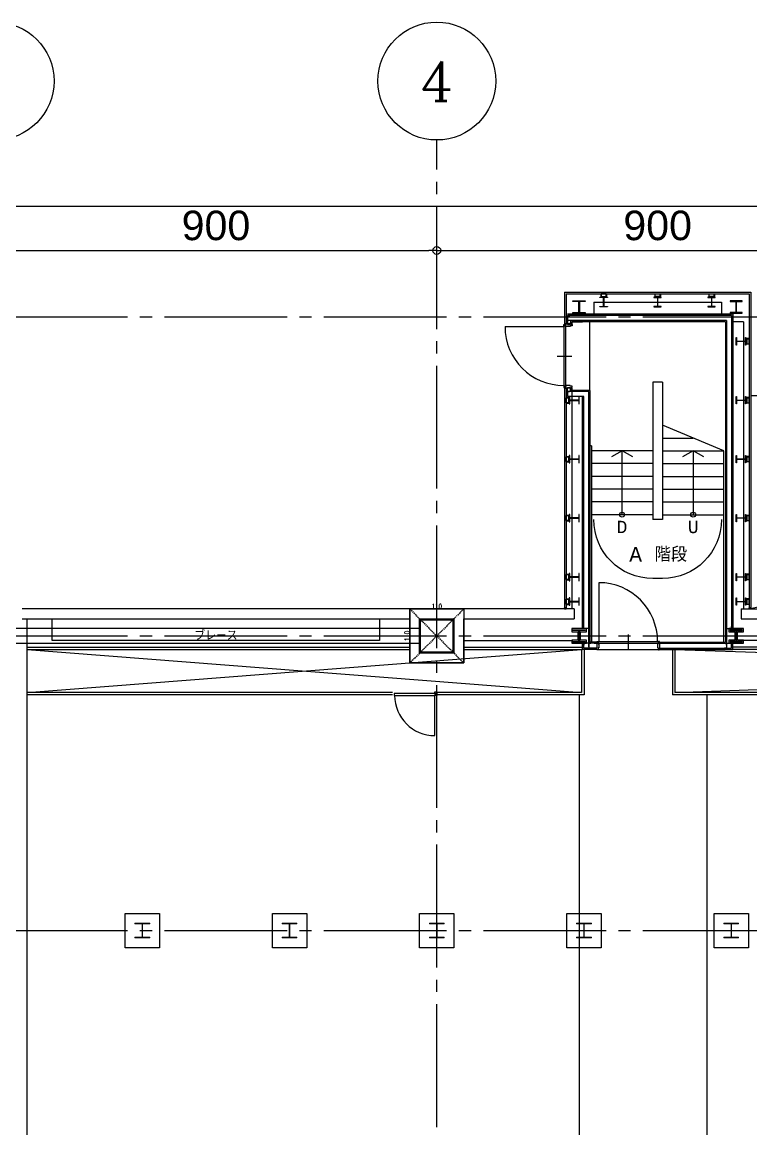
# Model space of a CAD drawing. Extents: x -18489 to 195597, y -1599 to 112111.
# Drawn here: x 1915 to 3400, y 17746 to 20000 of the extents above; entities that cross this region are included whole.
import ezdxf
from ezdxf.enums import TextEntityAlignment as Align

# ---------------------------------------------------------------- set-up
doc = ezdxf.new("R2010")
doc.units = 0
doc.header["$LTSCALE"] = 100
doc.linetypes.add('X-N-FAB-L10$0$COL-CEN-LIN', pattern=[3.25, 2.5, -0.25, 0.25, -0.25])
doc.linetypes.add('X-N-FAB-L10$0$HIDDEN', pattern=[0.375, 0.25, -0.125])
for name, color, linetype in [('X-N-FAB-L10$0$0-MC', 8, 'Continuous'), ('X-N-FAB-L10$0$0-NC', 8, 'Continuous'), ('X-N-FAB-L10$0$08', 8, 'Continuous'), ('X-N-FAB-L10$0$A-BLOCK', 8, 'Continuous'), ('X-N-FAB-L10$0$BEAM', 8, 'Continuous'), ('X-N-FAB-L10$0$BLOCK', 8, 'Continuous'), ('X-N-FAB-L10$0$CCL', 8, 'X-N-FAB-L10$0$COL-CEN-LIN'), ('X-N-FAB-L10$0$COL', 8, 'Continuous'), ('X-N-FAB-L10$0$COL-S', 8, 'Continuous'), ('X-N-FAB-L10$0$DIM', 8, 'Continuous'), ('X-N-FAB-L10$0$WALL-P', 8, 'Continuous')]:
    doc.layers.add(name, color=color, linetype=linetype)
doc.layers.add('X-N-FAB-L10$0$STEEL1', color=8, linetype='Continuous', lineweight=0)
doc.styles.add('X-N-FAB-L10$0$ATS', font='monotxt.shx', dxfattribs={"bigfont": 'BIGFONT.shx'})
doc.styles.add('X-N-FAB-L10$0$COL-NUM', font='romanc')
doc.styles.add('X-N-FAB-L10$0$DIM', font='simplex.shx', dxfattribs={"width": 0.67, "bigfont": 'chineset.shx'})
doc.styles.add('X-N-FAB-L10$0$DimStyUse', font='romans.shx', dxfattribs={"width": 0.7})
doc.styles.add('X-N-FAB-L10$0$Gen-Text', font='arial.ttf', dxfattribs={"height": 2.5})
doc.dimstyles.new('X-N-FAB-L10$0$cirl', dxfattribs={"dimtxt": 200, "dimasz": 50, "dimexe": 50, "dimexo": 0, "dimgap": 20, "dimtad": 1, "dimdsep": 46, "dimtxsty": 'X-N-FAB-L10$0$DimStyUse', "dimblk": 'X-N-FAB-L10$0$_Origin', "dimcen": 10, "dimdle": 50, "dimclrt": 2, "dimazin": 0, "dimtfac": 1, "dimtix": 1, "dimtmove": 2, "dimatfit": 3, "dimfxl": 10, "dimtolj": 1, "dimarcsym": 0})
doc.dimstyles.new('X-N-FAB-L10$0$JJP_005_defpoint', dxfattribs={"dimtxt": 20, "dimasz": 0.5, "dimexe": 0.5, "dimexo": 0.5, "dimgap": 0.5, "dimtad": 1, "dimdsep": 46, "dimtxsty": 'X-N-FAB-L10$0$DIM', "dimblk": 'X-N-FAB-L10$0$_None', "dimcen": 10, "dimclrd": 256, "dimclre": 256, "dimclrt": 256, "dimadec": 0, "dimazin": 0, "dimtfac": 1, "dimtix": 1, "dimtmove": 2, "dimatfit": 3, "dimldrblk": 'X-N-FAB-L10$0$_None', "dimfxl": 0.5, "dimtolj": 1, "dimtzin": 0, "dimarcsym": 0})

# ---------------------------------------------------------------- blocks, each defined once
blk = doc.blocks.new('X-N-FAB-L10$0$_Origin')
at = {"color": 0, "linetype": 'ByBlock', "lineweight": -2}
blk.add_line((0, 0), (-1, 0), dxfattribs=at)
blk.add_circle((0, 0), 0.5, dxfattribs=at)
blk = doc.blocks.new('*D2518')
at = {"layer": 'DefPoints', "color": 0, "transparency": 16777216}
for p in [(0, 9025), (-26950, 8935), (0, 8935)]:
    blk.add_point(p, dxfattribs=at)
at = {"layer": 'X-N-FAB-L10$0$DIM', "color": 0, "lineweight": -2, "transparency": 16777216}
for p, q in [((-26950, 8935), (-26950, 9045)), ((0, 8935), (0, 9045)), ((-26934, 9025), (-16, 9025))]:
    blk.add_line(p, q, dxfattribs=at)
at = {"layer": 'X-N-FAB-L10$0$DIM', "color": 0, "lineweight": -2, "transparency": 16777216, "xscale": 16, "yscale": 16, "zscale": 16, "rotation": 180}
blk.add_blockref('X-N-FAB-L10$0$_Origin', (-26950, 9025), dxfattribs=at)
at = {"layer": 'X-N-FAB-L10$0$DIM', "color": 0, "lineweight": -2, "transparency": 16777216, "xscale": 16, "yscale": 16, "zscale": 16}
blk.add_blockref('X-N-FAB-L10$0$_Origin', (0, 9025), dxfattribs=at)
at = {"layer": 'X-N-FAB-L10$0$DIM', "color": 2, "transparency": 16777216, "insert": (-13475, 9075.6), "char_height": 2.5, "attachment_point": 5, "style": 'X-N-FAB-L10$0$Gen-Text'}
blk.add_mtext('\\A1;{\\H24x;26950}', dxfattribs=at)
blk = doc.blocks.new('X-N-FAB-L10$0$cn-y')
at = {"layer": 'X-N-FAB-L10$0$0-MC'}
blk.add_circle((-50, 0), 50, dxfattribs=at)
at = {"layer": 'X-N-FAB-L10$0$0-NC', "style": 'X-N-FAB-L10$0$COL-NUM'}
blk.add_attdef('GRID-Y', text='', height=50, dxfattribs=at).set_placement((-50, 0), align=Align.MIDDLE_CENTER)
blk = doc.blocks.new('*D2521')
at = {"layer": 'DefPoints', "color": 0, "transparency": 16777216}
for p in [(-24250, 8935), (-25150, 8845), (-24250, 8845)]:
    blk.add_point(p, dxfattribs=at)
at = {"layer": 'X-N-FAB-L10$0$DIM', "color": 0, "lineweight": -2, "transparency": 16777216}
for p, q in [((-25150, 8845), (-25150, 8955)), ((-24250, 8845), (-24250, 8955)), ((-25134, 8935), (-24266, 8935))]:
    blk.add_line(p, q, dxfattribs=at)
at = {"layer": 'X-N-FAB-L10$0$DIM', "color": 0, "lineweight": -2, "transparency": 16777216, "xscale": 16, "yscale": 16, "zscale": 16, "rotation": 180}
blk.add_blockref('X-N-FAB-L10$0$_Origin', (-25150, 8935), dxfattribs=at)
at = {"layer": 'X-N-FAB-L10$0$DIM', "color": 0, "lineweight": -2, "transparency": 16777216, "xscale": 16, "yscale": 16, "zscale": 16}
blk.add_blockref('X-N-FAB-L10$0$_Origin', (-24250, 8935), dxfattribs=at)
at = {"layer": 'X-N-FAB-L10$0$DIM', "color": 2, "transparency": 16777216, "insert": (-24700, 8985.6), "char_height": 2.5, "attachment_point": 5, "style": 'X-N-FAB-L10$0$Gen-Text'}
blk.add_mtext('\\A1;{\\H24x;900}', dxfattribs=at)
blk = doc.blocks.new('*D2522')
at = {"layer": 'DefPoints', "color": 0, "transparency": 16777216}
for p in [(-23350, 8935), (-24250, 8845), (-23350, 8845)]:
    blk.add_point(p, dxfattribs=at)
at = {"layer": 'X-N-FAB-L10$0$DIM', "color": 0, "lineweight": -2, "transparency": 16777216}
for p, q in [((-24250, 8845), (-24250, 8955)), ((-23350, 8845), (-23350, 8955)), ((-24234, 8935), (-23366, 8935))]:
    blk.add_line(p, q, dxfattribs=at)
at = {"layer": 'X-N-FAB-L10$0$DIM', "color": 0, "lineweight": -2, "transparency": 16777216, "xscale": 16, "yscale": 16, "zscale": 16, "rotation": 180}
blk.add_blockref('X-N-FAB-L10$0$_Origin', (-24250, 8935), dxfattribs=at)
at = {"layer": 'X-N-FAB-L10$0$DIM', "color": 0, "lineweight": -2, "transparency": 16777216, "xscale": 16, "yscale": 16, "zscale": 16}
blk.add_blockref('X-N-FAB-L10$0$_Origin', (-23350, 8935), dxfattribs=at)
at = {"layer": 'X-N-FAB-L10$0$DIM', "color": 2, "transparency": 16777216, "insert": (-23800, 8985.6), "char_height": 2.5, "attachment_point": 5, "style": 'X-N-FAB-L10$0$Gen-Text'}
blk.add_mtext('\\A1;{\\H24x;900}', dxfattribs=at)
blk = doc.blocks.new('X-N-FAB-L10$0$A$C08dda4ec')
at = {"layer": 'X-N-FAB-L10$0$COL'}
blk.add_lwpolyline([(0, 70), (70, 70), (70, 0), (0, 0)], close=True, dxfattribs=at)
at = {"layer": 'X-N-FAB-L10$0$STEEL1'}
blk.add_lwpolyline([(20, 50), (50, 50), (50, 48.5), (35.5, 48.5), (35.5, 21.5), (50, 21.5), (50, 20), (20, 20), (20, 21.5), (34.5, 21.5), (34.5, 48.5), (20, 48.5)], close=True, dxfattribs=at)
blk = doc.blocks.new('*D2397')
at = {"layer": 'DefPoints', "lineweight": -2, "transparency": 16777216}
blk.add_line((0, 0), (110, 0), dxfattribs=at)
at = {"layer": 'DefPoints', "color": 0, "transparency": 16777216}
for p in [(0, 0), (110, 0), (110, 0)]:
    blk.add_point(p, dxfattribs=at)
at = {"layer": 'DefPoints', "transparency": 16777216, "insert": (55, 5.5), "char_height": 10, "attachment_point": 5, "style": 'X-N-FAB-L10$0$DIM'}
blk.add_mtext('\\A1;110', dxfattribs=at)
blk = doc.blocks.new('X-N-FAB-L10$0$_None')
blk = doc.blocks.new('*D2398')
at = {"layer": 'DefPoints', "lineweight": -2, "transparency": 16777216}
blk.add_line((0, 0), (0, -110), dxfattribs=at)
at = {"layer": 'DefPoints', "color": 0, "transparency": 16777216}
for p in [(0, 0), (0, -110), (0, -110)]:
    blk.add_point(p, dxfattribs=at)
at = {"layer": 'DefPoints', "transparency": 16777216, "insert": (-5.5, -55), "char_height": 10, "attachment_point": 5, "rotation": 90, "style": 'X-N-FAB-L10$0$DIM'}
blk.add_mtext('\\A1;110', dxfattribs=at)
blk = doc.blocks.new('*D2787')
at = {"layer": 'DefPoints', "lineweight": -2, "transparency": 16777216}
blk.add_line((2705, 18805), (2815, 18805), dxfattribs=at)
at = {"layer": 'DefPoints', "color": 0, "transparency": 16777216}
for p in [(2705, 18805), (2815, 18805), (2815, 18805)]:
    blk.add_point(p, dxfattribs=at)
at = {"layer": 'DefPoints', "transparency": 16777216, "insert": (2760, 18810.5), "char_height": 10, "attachment_point": 5, "style": 'X-N-FAB-L10$0$DIM'}
blk.add_mtext('\\A1;110', dxfattribs=at)
blk = doc.blocks.new('*D2788')
at = {"layer": 'DefPoints', "lineweight": -2, "transparency": 16777216}
blk.add_line((2705, 18805), (2705, 18695), dxfattribs=at)
at = {"layer": 'DefPoints', "color": 0, "transparency": 16777216}
for p in [(2705, 18805), (2705, 18695), (2705, 18695)]:
    blk.add_point(p, dxfattribs=at)
at = {"layer": 'DefPoints', "transparency": 16777216, "insert": (2699.5, 18750), "char_height": 10, "attachment_point": 5, "rotation": 90, "style": 'X-N-FAB-L10$0$DIM'}
blk.add_mtext('\\A1;110', dxfattribs=at)
blk = doc.blocks.new('*U2396')
at = {"layer": 'DefPoints', "linetype": 'X-N-FAB-L10$0$HIDDEN', "ltscale": 0.1}
for p, q in [((110, 0), (0, -110)), ((0, 0), (110, -110))]:
    blk.add_line(p, q, dxfattribs=at)
at = {"layer": 'X-N-FAB-L10$0$COL', "ltscale": 0.1}
blk.add_lwpolyline([(0, 0), (110, 0), (110, -110), (0, -110)], close=True, dxfattribs=at)
at = {"layer": 'DefPoints'}
dim = blk.add_linear_dim(base=(0, -110), p1=(0, 0), p2=(0, -110), angle=90, dimstyle='X-N-FAB-L10$0$JJP_005_defpoint', override={"dimtxt": 10}, dxfattribs=at)
dim.commit()
dim.dimension.update_dxf_attribs({"geometry": '*D2398', "text_midpoint": (-5.5, -55)})
dim = blk.add_linear_dim(base=(110, 0), p1=(0, 0), p2=(110, 0), dimstyle='X-N-FAB-L10$0$JJP_005_defpoint', override={"dimtxt": 10}, dxfattribs=at)
dim.commit()
dim.dimension.update_dxf_attribs({"geometry": '*D2397', "text_midpoint": (55, 5.5)})
blk = doc.blocks.new('X-N-FAB-L10$0$A$C467ba2ca')
at = {"layer": 'X-N-FAB-L10$0$CCL'}
for p, q in [((-24250, 0), (-24250, 9160)), ((-27730, 8800), (360, 8800)), ((-27730, 8150), (360, 8150)), ((-27730, 7550), (360, 7550))]:
    blk.add_line(p, q, dxfattribs=at)
at = {"layer": 'X-N-FAB-L10$0$COL-S'}
blk.add_lwpolyline([(-24285, 8185), (-24215, 8185), (-24215, 8115), (-24285, 8115)], close=True, dxfattribs=at)
at = {"layer": 'X-N-FAB-L10$0$A-BLOCK'}
ref = blk.add_blockref('X-N-FAB-L10$0$cn-y', (-25030, 9280), dxfattribs=dict(at, xscale=2.399999999999997, yscale=2.399999999999997, zscale=2.399999999999997))
ref.add_attrib('GRID-Y', '3', dxfattribs={"layer": 'X-N-FAB-L10$0$0-NC', "height": 80, "style": 'X-N-FAB-L10$0$COL-NUM'}).set_placement((-25150, 9280), align=Align.MIDDLE_CENTER)
ref = blk.add_blockref('X-N-FAB-L10$0$cn-y', (-24130, 9280), dxfattribs=dict(at, xscale=2.399999999999997, yscale=2.399999999999997, zscale=2.399999999999997))
ref.add_attrib('GRID-Y', '4', dxfattribs={"layer": 'X-N-FAB-L10$0$0-NC', "height": 80, "style": 'X-N-FAB-L10$0$COL-NUM'}).set_placement((-24250, 9280), align=Align.MIDDLE_CENTER)
at = {"layer": 'X-N-FAB-L10$0$BEAM'}
blk.add_blockref('*U2396', (-24305, 8205), dxfattribs=at)
at = {"layer": 'X-N-FAB-L10$0$COL'}
for p in [(-24885, 7515), (-24585, 7515), (-24285, 7515), (-23985, 7515), (-23685, 7515)]:
    blk.add_blockref('X-N-FAB-L10$0$A$C08dda4ec', p, dxfattribs=at)
at = {"layer": 'X-N-FAB-L10$0$DIM'}
for base, p1, p2, picture, middle in [((0, 9025), (-26950, 8935), (0, 8935), '*D2518', (-13475, 9075.634)), ((-24250, 8935), (-25150, 8845), (-24250, 8845), '*D2521', (-24700, 8985.634)), ((-23350, 8935), (-24250, 8845), (-23350, 8845), '*D2522', (-23800, 8985.634))]:
    dim = blk.add_linear_dim(base=base, p1=p1, p2=p2, text='{\\H24x;<>}', dimstyle='X-N-FAB-L10$0$cirl', override={"dimtxt": 60, "dimasz": 16, "dimexe": 20, "dimgap": 20, "dimtxsty": 'X-N-FAB-L10$0$Gen-Text'}, dxfattribs=at)
    dim.commit()
    dim.dimension.update_dxf_attribs({"geometry": picture, "text_midpoint": middle})
blk = doc.blocks.new('X-N-FAB-L10')
at = {"layer": 'DefPoints', "color": 8, "linetype": 'X-N-FAB-L10$0$HIDDEN', "ltscale": 0.1}
for p, q in [((2815, 18805), (2705, 18695)), ((2705, 18805), (2815, 18695))]:
    blk.add_line(p, q, dxfattribs=at)
at = {"layer": 'X-N-FAB-L10$0$08'}
for p, q in [((3020, 19450), (3020, 19385.5)), ((3020, 19450), (3400, 19450)), ((3400, 19450), (3400, 18807)), ((3023.5, 19446.5), (3023.5, 19385.5)), ((3023.5, 19446.5), (3396.5, 19446.5)), ((3080, 19430), (3340, 19430)), ((3080, 19430), (3080, 19405)), ((3340, 19430), (3340, 19405)), ((3396.5, 19446.5), (3396.5, 18807)), ((3363, 19405), (3026, 19405)), ((3363, 19405), (3363, 18765)), ((3020, 19385.5), (3023.5, 19385.5)), ((3035, 19385.5), (3020, 19385.5)), ((3360.5, 19402.5), (3026, 19402.5)), ((3026, 19402.5), (3026, 19384)), ((3350.5, 19392.5), (3026, 19392.5)), ((3032.5, 19392.5), (3032.5, 19384)), ((3348, 19390), (3035, 19390)), ((3035, 19390), (3035, 19385.5)), ((3035, 19390), (3035, 19384)), ((3035, 19390), (3057, 19390)), ((3072, 19250), (3072, 19390)), ((3348, 19390), (3348, 18737.5)), ((3350.5, 19392.5), (3350.5, 18735)), ((3360.5, 19402.5), (3360.5, 18765)), ((3385, 19390), (3363, 19390)), ((3385, 19390), (3385, 18805)), ((2899, 19380), (3019, 19380)), ((5760, 19375), (3400, 18805)), ((3005, 19320), (3035, 19320)), ((3020, 19254.5), (3020, 18807)), ((3020, 19254.5), (3023.5, 19254.5)), ((3035, 19254.5), (3020, 19254.5)), ((3023.5, 19254.5), (3023.5, 18807)), ((3026, 19237.5), (3026, 19256)), ((3069.5, 19247.5), (3026, 19247.5)), ((3032.5, 19247.5), (3032.5, 19256)), ((3035, 19250), (3035, 19256)), ((3035, 19254.5), (3035, 18805)), ((3035, 19250), (3035, 19254.5)), ((3035, 19250), (3057, 19250)), ((3072, 19250), (3035, 19250)), ((3069.5, 18735), (3069.5, 19247.5)), ((3072, 19250), (3072, 18737.5)), ((3220, 19267), (3200, 19267)), ((3200, 19267), (3200, 19137)), ((3220, 19267), (3220, 19179)), ((3059.5, 19237.5), (3026, 19237.5)), ((3057, 18765), (3057, 19237.5)), ((3059.5, 18765), (3059.5, 19237.5)), ((3400, 19240), (3610, 19240)), ((3345, 19127), (3220, 19179)), ((3220, 19179), (3220, 18987)), ((3075, 19137), (3072, 19137)), ((3075, 19137), (3075, 18737.5)), ((3200, 19137), (3200, 18987)), ((3220, 19153), (3282.5, 19153)), ((3200, 19127), (3075, 19127)), ((3137.5, 18997), (3137.5, 19127)), ((3220, 19127), (3345, 19127)), ((3282.5, 19127), (3282.5, 18997)), ((3345, 18737.5), (3345, 19127)), ((3200, 19101), (3075, 19101)), ((3220, 19101), (3345, 19101)), ((3200, 19075), (3075, 19075)), ((3220, 19075), (3345, 19075)), ((3200, 19049), (3075, 19049)), ((3220, 19049), (3345, 19049)), ((3200, 19023), (3075, 19023)), ((3220, 19023), (3345, 19023)), ((3200, 18997), (3075, 18997)), ((3220, 18987), (3200, 18987)), ((3220, 18997), (3345, 18997)), ((3090, 18858.5), (3090, 18738.5)), ((3040, 18805), (1915, 18805)), ((3020, 18807), (3023.5, 18807)), ((3020, 18805), (3023.5, 18805)), ((3040, 18805), (3040, 18785)), ((3380, 18805), (5780, 18805)), ((3380, 18805), (3380, 18785)), ((3400, 18807), (3396.5, 18807)), ((3400, 18805), (3396.5, 18805)), ((1915, 18785), (2705, 18785)), ((2815, 18785), (3040, 18785)), ((3380, 18785), (3605, 18785)), ((3150, 18752.9), (3150, 18722.5)), ((2815, 18740.5), (3037.5, 18740.5)), ((3057, 18722.5), (3057, 18735)), ((3059.5, 18725), (3059.5, 18735)), ((3086, 18735), (3069.5, 18735)), ((3086, 18737.5), (3072, 18737.5)), ((3214, 18737.5), (3348, 18737.5)), ((3214, 18735), (3350.5, 18735)), ((3360.5, 18725), (3360.5, 18735)), ((3363, 18722.5), (3363, 18735)), ((3605, 18740.5), (3382.5, 18740.5)), ((1925, 18727.5), (2705, 18727.5)), ((1925, 18635), (3055, 18722.5)), ((1925, 18722.5), (3055, 18635)), ((1925, 18722.5), (2705, 18722.5)), ((2815, 18727.5), (3057, 18727.5)), ((2815, 18722.5), (3057, 18722.5)), ((3055, 18722.5), (3055, 18635)), ((3085, 18722.5), (3057, 18722.5)), ((3086, 18725), (3059.5, 18725)), ((3060, 18722.5), (3060, 18630)), ((3211.5, 18721.5), (3088.5, 18721.5)), ((3214, 18725), (3360.5, 18725)), ((3215, 18722.5), (3363, 18722.5)), ((3240, 18722.5), (3240, 18630)), ((3245, 18635), (5745, 18722.5)), ((3245, 18722.5), (5745, 18635)), ((3245, 18722.5), (3245, 18635)), ((3605, 18727.5), (3363, 18727.5)), ((3605, 18722.5), (3363, 18722.5)), ((2670, 18635), (1925, 18635)), ((2670, 18630), (1925, 18630)), ((2755.9, 18547.2), (2755.9, 18629)), ((3055, 18635), (2760, 18635)), ((3060, 18630), (2760, 18630)), ((3050, 18630), (3050, 16895)), ((4380, 18630), (3240, 18630)), ((4380, 18635), (3245, 18635)), ((3310, 18630), (3310, 16895))]:
    blk.add_line(p, q, dxfattribs=at)
for points in [[(3062.5, 19407.5), (3037.5, 19407.5), (3037.5, 19408.9), (3049.55, 19408.9), (3049.55, 19431.1), (3037.5, 19431.1), (3037.5, 19432.5), (3062.5, 19432.5), (3062.5, 19431.1), (3050.45, 19431.1), (3050.45, 19408.9), (3062.5, 19408.9)], [(3092.5, 19440), (3107.5, 19440), (3107.5, 19439.1), (3100.3, 19439.1), (3100.3, 19420.9), (3107.5, 19420.9), (3107.5, 19420), (3092.5, 19420), (3092.5, 19420.9), (3099.7, 19420.9), (3099.7, 19439.1), (3092.5, 19439.1)], [(3094.4, 19445), (3094.4, 19440), (3099.4, 19440), (3099.4, 19440.6), (3095, 19440.6), (3095, 19445)], [(3095, 19441.5), (3105, 19441.5), (3105, 19446.5), (3095, 19446.5)], [(3105.6, 19445), (3105.6, 19440), (3100.6, 19440), (3100.6, 19440.6), (3105, 19440.6), (3105, 19445)], [(3217.5, 19440), (3202.5, 19440), (3202.5, 19439.1), (3209.7, 19439.1), (3209.7, 19420.9), (3202.5, 19420.9), (3202.5, 19420), (3217.5, 19420), (3217.5, 19420.9), (3210.3, 19420.9), (3210.3, 19439.1), (3217.5, 19439.1)], [(3204.4, 19445), (3204.4, 19440), (3209.4, 19440), (3209.4, 19440.6), (3205, 19440.6), (3205, 19445)], [(3215, 19441.5), (3205, 19441.5), (3205, 19446.5), (3215, 19446.5)], [(3215.6, 19445), (3215.6, 19440), (3210.6, 19440), (3210.6, 19440.6), (3215, 19440.6), (3215, 19445)], [(3327.5, 19440), (3312.5, 19440), (3312.5, 19439.1), (3319.7, 19439.1), (3319.7, 19420.9), (3312.5, 19420.9), (3312.5, 19420), (3327.5, 19420), (3327.5, 19420.9), (3320.3, 19420.9), (3320.3, 19439.1), (3327.5, 19439.1)], [(3314.4, 19445), (3314.4, 19440), (3319.4, 19440), (3319.4, 19440.6), (3315, 19440.6), (3315, 19445)], [(3325, 19441.5), (3315, 19441.5), (3315, 19446.5), (3325, 19446.5)], [(3325.6, 19445), (3325.6, 19440), (3320.6, 19440), (3320.6, 19440.6), (3325, 19440.6), (3325, 19445)], [(3382.5, 19432.5), (3357.5, 19432.5), (3357.5, 19431.1), (3369.55, 19431.1), (3369.55, 19408.9), (3357.5, 19408.9), (3357.5, 19407.5), (3382.5, 19407.5), (3382.5, 19408.9), (3370.45, 19408.9), (3370.45, 19431.1), (3382.5, 19431.1)], [(3019, 19381), (3019, 19259), (3023, 19259), (3023, 19381)], [(3390, 19357.5), (3390, 19342.5), (3389.1, 19342.5), (3389.1, 19349.7), (3370.9, 19349.7), (3370.9, 19342.5), (3370, 19342.5), (3370, 19357.5), (3370.9, 19357.5), (3370.9, 19350.3), (3389.1, 19350.3), (3389.1, 19357.5)], [(3395, 19355.6), (3390, 19355.6), (3390, 19350.6), (3390.6, 19350.6), (3390.6, 19355), (3395, 19355)], [(3395, 19344.4), (3390, 19344.4), (3390, 19349.4), (3390.6, 19349.4), (3390.6, 19345), (3395, 19345)], [(3391.5, 19355), (3391.5, 19345), (3396.5, 19345), (3396.5, 19355)], [(3028.5, 19235), (3028.5, 19225), (3023.5, 19225), (3023.5, 19235)], [(3025, 19235.6), (3030, 19235.6), (3030, 19230.6), (3029.4, 19230.6), (3029.4, 19235), (3025, 19235)], [(3025, 19224.4), (3030, 19224.4), (3030, 19229.4), (3029.4, 19229.4), (3029.4, 19225), (3025, 19225)], [(3030, 19237.5), (3030, 19222.5), (3030.9, 19222.5), (3030.9, 19229.7), (3049.1, 19229.7), (3049.1, 19222.5), (3050, 19222.5), (3050, 19237.5), (3049.1, 19237.5), (3049.1, 19230.3), (3030.9, 19230.3), (3030.9, 19237.5)], [(3390, 19237.5), (3390, 19222.5), (3389.1, 19222.5), (3389.1, 19229.7), (3370.9, 19229.7), (3370.9, 19222.5), (3370, 19222.5), (3370, 19237.5), (3370.9, 19237.5), (3370.9, 19230.3), (3389.1, 19230.3), (3389.1, 19237.5)], [(3395, 19235.6), (3390, 19235.6), (3390, 19230.6), (3390.6, 19230.6), (3390.6, 19235), (3395, 19235)], [(3395, 19224.4), (3390, 19224.4), (3390, 19229.4), (3390.6, 19229.4), (3390.6, 19225), (3395, 19225)], [(3391.5, 19235), (3391.5, 19225), (3396.5, 19225), (3396.5, 19235)], [(3028.5, 19115), (3028.5, 19105), (3023.5, 19105), (3023.5, 19115)], [(3025, 19115.6), (3030, 19115.6), (3030, 19110.6), (3029.4, 19110.6), (3029.4, 19115), (3025, 19115)], [(3030, 19117.5), (3030, 19102.5), (3030.9, 19102.5), (3030.9, 19109.7), (3049.1, 19109.7), (3049.1, 19102.5), (3050, 19102.5), (3050, 19117.5), (3049.1, 19117.5), (3049.1, 19110.3), (3030.9, 19110.3), (3030.9, 19117.5)], [(3390, 19117.5), (3390, 19102.5), (3389.1, 19102.5), (3389.1, 19109.7), (3370.9, 19109.7), (3370.9, 19102.5), (3370, 19102.5), (3370, 19117.5), (3370.9, 19117.5), (3370.9, 19110.3), (3389.1, 19110.3), (3389.1, 19117.5)], [(3395, 19115.6), (3390, 19115.6), (3390, 19110.6), (3390.6, 19110.6), (3390.6, 19115), (3395, 19115)], [(3391.5, 19115), (3391.5, 19105), (3396.5, 19105), (3396.5, 19115)], [(3025, 19104.4), (3030, 19104.4), (3030, 19109.4), (3029.4, 19109.4), (3029.4, 19105), (3025, 19105)], [(3395, 19104.4), (3390, 19104.4), (3390, 19109.4), (3390.6, 19109.4), (3390.6, 19105), (3395, 19105)], [(3028.5, 18995), (3028.5, 18985), (3023.5, 18985), (3023.5, 18995)], [(3025, 18995.6), (3030, 18995.6), (3030, 18990.6), (3029.4, 18990.6), (3029.4, 18995), (3025, 18995)], [(3025, 18984.4), (3030, 18984.4), (3030, 18989.4), (3029.4, 18989.4), (3029.4, 18985), (3025, 18985)], [(3030, 18997.5), (3030, 18982.5), (3030.9, 18982.5), (3030.9, 18989.7), (3049.1, 18989.7), (3049.1, 18982.5), (3050, 18982.5), (3050, 18997.5), (3049.1, 18997.5), (3049.1, 18990.3), (3030.9, 18990.3), (3030.9, 18997.5)], [(3390, 18997.5), (3390, 18982.5), (3389.1, 18982.5), (3389.1, 18989.7), (3370.9, 18989.7), (3370.9, 18982.5), (3370, 18982.5), (3370, 18997.5), (3370.9, 18997.5), (3370.9, 18990.3), (3389.1, 18990.3), (3389.1, 18997.5)], [(3395, 18995.6), (3390, 18995.6), (3390, 18990.6), (3390.6, 18990.6), (3390.6, 18995), (3395, 18995)], [(3395, 18984.4), (3390, 18984.4), (3390, 18989.4), (3390.6, 18989.4), (3390.6, 18985), (3395, 18985)], [(3391.5, 18995), (3391.5, 18985), (3396.5, 18985), (3396.5, 18995)], [(3028.5, 18875), (3028.5, 18865), (3023.5, 18865), (3023.5, 18875)], [(3025, 18875.6), (3030, 18875.6), (3030, 18870.6), (3029.4, 18870.6), (3029.4, 18875), (3025, 18875)], [(3025, 18864.4), (3030, 18864.4), (3030, 18869.4), (3029.4, 18869.4), (3029.4, 18865), (3025, 18865)], [(3030, 18877.5), (3030, 18862.5), (3030.9, 18862.5), (3030.9, 18869.7), (3049.1, 18869.7), (3049.1, 18862.5), (3050, 18862.5), (3050, 18877.5), (3049.1, 18877.5), (3049.1, 18870.3), (3030.9, 18870.3), (3030.9, 18877.5)], [(3390, 18877.5), (3390, 18862.5), (3389.1, 18862.5), (3389.1, 18869.7), (3370.9, 18869.7), (3370.9, 18862.5), (3370, 18862.5), (3370, 18877.5), (3370.9, 18877.5), (3370.9, 18870.3), (3389.1, 18870.3), (3389.1, 18877.5)], [(3395, 18875.6), (3390, 18875.6), (3390, 18870.6), (3390.6, 18870.6), (3390.6, 18875), (3395, 18875)], [(3395, 18864.4), (3390, 18864.4), (3390, 18869.4), (3390.6, 18869.4), (3390.6, 18865), (3395, 18865)], [(3391.5, 18875), (3391.5, 18865), (3396.5, 18865), (3396.5, 18875)], [(3028.5, 18825), (3028.5, 18815), (3023.5, 18815), (3023.5, 18825)], [(3025, 18825.6), (3030, 18825.6), (3030, 18820.6), (3029.4, 18820.6), (3029.4, 18825), (3025, 18825)], [(3025, 18814.4), (3030, 18814.4), (3030, 18819.4), (3029.4, 18819.4), (3029.4, 18815), (3025, 18815)], [(3030, 18827.5), (3030, 18812.5), (3030.9, 18812.5), (3030.9, 18819.7), (3049.1, 18819.7), (3049.1, 18812.5), (3050, 18812.5), (3050, 18827.5), (3049.1, 18827.5), (3049.1, 18820.3), (3030.9, 18820.3), (3030.9, 18827.5)], [(3390, 18827.5), (3390, 18812.5), (3389.1, 18812.5), (3389.1, 18819.7), (3370.9, 18819.7), (3370.9, 18812.5), (3370, 18812.5), (3370, 18827.5), (3370.9, 18827.5), (3370.9, 18820.3), (3389.1, 18820.3), (3389.1, 18827.5)], [(3395, 18825.6), (3390, 18825.6), (3390, 18820.6), (3390.6, 18820.6), (3390.6, 18825), (3395, 18825)], [(3395, 18814.4), (3390, 18814.4), (3390, 18819.4), (3390.6, 18819.4), (3390.6, 18815), (3395, 18815)], [(3391.5, 18825), (3391.5, 18815), (3396.5, 18815), (3396.5, 18825)], [(2725, 18715), (2725, 18785), (2795, 18785), (2795, 18715)], [(2727, 18717), (2727, 18783), (2793, 18783), (2793, 18717)], [(1895, 18735), (2725, 18735), (2725, 18765), (1895, 18765)], [(3065, 18765), (3035, 18765), (3035, 18758.6), (3047.05, 18758.6), (3047.05, 18741.4), (3035, 18741.4), (3035, 18735), (3065, 18735), (3065, 18741.4), (3052.95, 18741.4), (3052.95, 18758.6), (3065, 18758.6)], [(3062.5, 18737.5), (3037.5, 18737.5), (3037.5, 18738.9), (3049.55, 18738.9), (3049.55, 18761.1), (3037.5, 18761.1), (3037.5, 18762.5), (3062.5, 18762.5), (3062.5, 18761.1), (3050.45, 18761.1), (3050.45, 18738.9), (3062.5, 18738.9)], [(3385, 18765), (3355, 18765), (3355, 18758.6), (3367.05, 18758.6), (3367.05, 18741.4), (3355, 18741.4), (3355, 18735), (3385, 18735), (3385, 18741.4), (3372.95, 18741.4), (3372.95, 18758.6), (3385, 18758.6)], [(3382.5, 18762.5), (3357.5, 18762.5), (3357.5, 18761.1), (3369.55, 18761.1), (3369.55, 18738.9), (3357.5, 18738.9), (3357.5, 18737.5), (3382.5, 18737.5), (3382.5, 18738.9), (3370.45, 18738.9), (3370.45, 18761.1), (3382.5, 18761.1)], [(3089, 18738.5), (3211, 18738.5), (3211, 18734.5), (3089, 18734.5)], [(2673, 18629), (2757, 18629), (2757, 18633), (2673, 18633)], [(2755.9, 18633.5), (2755.9, 18636), (2760, 18636), (2760, 18629), (2757.5, 18629), (2757.5, 18633.5)]]:
    blk.add_lwpolyline(points, close=True, dxfattribs=at)
for points in [[(3033.5, 19384), (3036, 19384), (3036, 19381.5), (3031.5, 19381.5), (3031.5, 19380), (3023.5, 19380), (3023.5, 19381.5), (3019, 19381.5), (3019, 19384), (3021.5, 19384)], [(3021.5, 19384), (3023.5, 19385.5), (3023.5, 19384), (3021.5, 19384), (3021.5, 19385.5), (3023.5, 19385.5)], [(3030, 19393.5), (3030, 19392.5), (3026, 19392.5), (3026, 19402.5), (3030, 19402.5), (3030, 19401.5)], [(3027, 19388), (3026, 19388), (3026, 19384), (3032.5, 19384), (3032.5, 19388), (3031.5, 19388)], [(3033.5, 19256), (3036, 19256), (3036, 19258.5), (3031.5, 19258.5), (3031.5, 19260), (3023.5, 19260), (3023.5, 19258.5), (3019, 19258.5), (3019, 19256), (3021.5, 19256)], [(3021.5, 19256), (3023.5, 19254.5), (3023.5, 19256), (3021.5, 19256), (3021.5, 19254.5), (3023.5, 19254.5)], [(3027, 19252), (3026, 19252), (3026, 19256), (3032.5, 19256), (3032.5, 19252), (3031.5, 19252)], [(3030, 19246.5), (3030, 19247.5), (3026, 19247.5), (3026, 19237.5), (3030, 19237.5), (3030, 19238.5)], [(3159.151, 19114.5), (3137.5, 19127), (3115.849, 19114.5)], [(3304.151, 19114.5), (3282.5, 19127), (3260.849, 19114.5)], [(3021.5, 18807), (3023.5, 18805), (3023.5, 18807), (3021.5, 18807), (3021.5, 18805), (3023.5, 18805)], [(3398.5, 18807), (3396.5, 18805), (3396.5, 18807), (3398.5, 18807), (3398.5, 18805), (3396.5, 18805)], [(2643.5, 18785), (2643.5, 18740.5), (1976.5, 18740.5), (1976.5, 18785)], [(2705, 18785), (2705, 18695), (2815, 18695), (2815, 18785)], [(3068.5, 18769), (3069.5, 18769), (3069.5, 18765), (3059.5, 18765), (3059.5, 18769), (3060.5, 18769)], [(3351.5, 18769), (3350.5, 18769), (3350.5, 18765), (3360.5, 18765), (3360.5, 18769), (3359.5, 18769)], [(3068.5, 18731), (3069.5, 18731), (3069.5, 18735), (3059.5, 18735), (3059.5, 18731), (3060.5, 18731)], [(3068.5, 18729), (3069.5, 18729), (3069.5, 18725), (3059.5, 18725), (3059.5, 18729), (3060.5, 18729)], [(3073.5, 18734), (3073.5, 18735), (3069.5, 18735), (3069.5, 18725), (3073.5, 18725), (3073.5, 18726)], [(3082, 18734), (3082, 18735), (3086, 18735), (3086, 18725), (3082, 18725), (3082, 18726)], [(3086, 18736), (3086, 18738.5), (3088.5, 18738.5), (3088.5, 18734), (3090, 18734), (3090, 18726), (3088.5, 18726), (3088.5, 18721.5), (3086, 18721.5), (3086, 18724)], [(3214, 18736), (3214, 18738.5), (3211.5, 18738.5), (3211.5, 18734), (3210, 18734), (3210, 18726), (3211.5, 18726), (3211.5, 18721.5), (3214, 18721.5), (3214, 18724)], [(3218, 18734), (3218, 18735), (3214, 18735), (3214, 18725), (3218, 18725), (3218, 18726)], [(3346.5, 18734), (3346.5, 18735), (3350.5, 18735), (3350.5, 18725), (3346.5, 18725), (3346.5, 18726)], [(3351.5, 18731), (3350.5, 18731), (3350.5, 18735), (3360.5, 18735), (3360.5, 18731), (3359.5, 18731)], [(3351.5, 18729), (3350.5, 18729), (3350.5, 18725), (3360.5, 18725), (3360.5, 18729), (3359.5, 18729)]]:
    blk.add_lwpolyline(points, dxfattribs=at)
for points in [[(3020, 19384), (3021.5, 19384), (3021.5, 19385.5), (3020, 19385.5, -0.43379394)], [(3020, 19256), (3021.5, 19256), (3021.5, 19254.5), (3020, 19254.5, 0.43379394)], [(3020, 18807), (3021.5, 18807), (3021.5, 18805), (3020, 18805, 0.29445667)], [(3400, 18807), (3398.5, 18807), (3398.5, 18805), (3400, 18805, -0.29445667)], [(3086, 18722.5), (3086, 18723.75), (3085, 18723.75), (3085, 18722.5, -0.78004585)], [(3214, 18722.5), (3214, 18723.75), (3215, 18723.75), (3215, 18722.5, 0.78004585)]]:
    blk.add_lwpolyline(points, format="xyb", close=True, dxfattribs=at)
blk.add_lwpolyline([(3340, 18987, -0.41421356), (3220, 18867), (3200, 18867, -0.41421356), (3080, 18987)], format="xyb", dxfattribs=at)
for centre in [(3137.5, 18997), (3282.5, 18997)]:
    blk.add_circle(centre, 5, dxfattribs=at)
for centre, radius, start, end in [((3019, 19380), 120, 180, 270), ((3090, 18738.5), 120, 0, 90), ((2755.9, 18629), 81.8, 180, 270)]:
    blk.add_arc(centre, radius, start, end, dxfattribs=at)
at = {"layer": 'X-N-FAB-L10$0$COL', "color": 8, "ltscale": 0.1}
blk.add_lwpolyline([(2705, 18805), (2815, 18805), (2815, 18695), (2705, 18695)], close=True, dxfattribs=at)
at = {"layer": 'X-N-FAB-L10$0$COL', "color": 8}
for points in [[(2125, 18185), (2195, 18185), (2195, 18115), (2125, 18115)], [(2425, 18185), (2495, 18185), (2495, 18115), (2425, 18115)], [(2725, 18185), (2795, 18185), (2795, 18115), (2725, 18115)], [(3025, 18185), (3095, 18185), (3095, 18115), (3025, 18115)], [(3325, 18185), (3395, 18185), (3395, 18115), (3325, 18115)]]:
    blk.add_lwpolyline(points, close=True, dxfattribs=at)
at = {"layer": 'X-N-FAB-L10$0$COL-S', "color": 8}
for p, q in [((2725, 18785), (2795, 18785)), ((2725, 18715), (2725, 18785)), ((2795, 18785), (2795, 18715)), ((2795, 18715), (2725, 18715))]:
    blk.add_line(p, q, dxfattribs=at)
at = {"layer": 'X-N-FAB-L10$0$STEEL1', "color": 8}
for points in [[(2145, 18165), (2175, 18165), (2175, 18163.5), (2160.5, 18163.5), (2160.5, 18136.5), (2175, 18136.5), (2175, 18135), (2145, 18135), (2145, 18136.5), (2159.5, 18136.5), (2159.5, 18163.5), (2145, 18163.5)], [(2445, 18165), (2475, 18165), (2475, 18163.5), (2460.5, 18163.5), (2460.5, 18136.5), (2475, 18136.5), (2475, 18135), (2445, 18135), (2445, 18136.5), (2459.5, 18136.5), (2459.5, 18163.5), (2445, 18163.5)], [(2745, 18165), (2775, 18165), (2775, 18163.5), (2760.5, 18163.5), (2760.5, 18136.5), (2775, 18136.5), (2775, 18135), (2745, 18135), (2745, 18136.5), (2759.5, 18136.5), (2759.5, 18163.5), (2745, 18163.5)], [(3045, 18165), (3075, 18165), (3075, 18163.5), (3060.5, 18163.5), (3060.5, 18136.5), (3075, 18136.5), (3075, 18135), (3045, 18135), (3045, 18136.5), (3059.5, 18136.5), (3059.5, 18163.5), (3045, 18163.5)], [(3345, 18165), (3375, 18165), (3375, 18163.5), (3360.5, 18163.5), (3360.5, 18136.5), (3375, 18136.5), (3375, 18135), (3345, 18135), (3345, 18136.5), (3359.5, 18136.5), (3359.5, 18163.5), (3345, 18163.5)]]:
    blk.add_lwpolyline(points, close=True, dxfattribs=at)
at = {"layer": 'X-N-FAB-L10$0$WALL-P'}
blk.add_line((1925, 16094.5), (1925, 18785), dxfattribs=at)
at = {"layer": 'X-N-FAB-L10$0$BLOCK'}
blk.add_blockref('X-N-FAB-L10$0$A$C467ba2ca', (27010, 10600), dxfattribs=at)
at = {"layer": 'X-N-FAB-L10$0$08', "style": 'X-N-FAB-L10$0$ATS'}
for s, height, p in [('D', 25, (3137.5, 18972)), ('U', 25, (3282.5, 18972)), ('A 階段', 30, (3211.117, 18916.07)), ('ブレ－ス', 20, (2310, 18751))]:
    blk.add_text(s, height=height, dxfattribs=at).set_placement(p, align=Align.MIDDLE_CENTER)
at = {"layer": 'DefPoints', "color": 8}
dim = blk.add_linear_dim(base=(2705, 18695), p1=(2705, 18805), p2=(2705, 18695), angle=90, dimstyle='X-N-FAB-L10$0$JJP_005_defpoint', override={"dimtxt": 10}, dxfattribs=at)
dim.commit()
dim.dimension.update_dxf_attribs({"geometry": '*D2788', "text_midpoint": (2699.5, 18750)})
dim = blk.add_linear_dim(base=(2815, 18805), p1=(2705, 18805), p2=(2815, 18805), dimstyle='X-N-FAB-L10$0$JJP_005_defpoint', override={"dimtxt": 10}, dxfattribs=at)
dim.commit()
dim.dimension.update_dxf_attribs({"geometry": '*D2787', "text_midpoint": (2760, 18810.5)})

msp = doc.modelspace()

# ---------------------------------------------------------------- block references
msp.add_blockref('X-N-FAB-L10', (0, 0))

doc.saveas('drawing.dxf')
